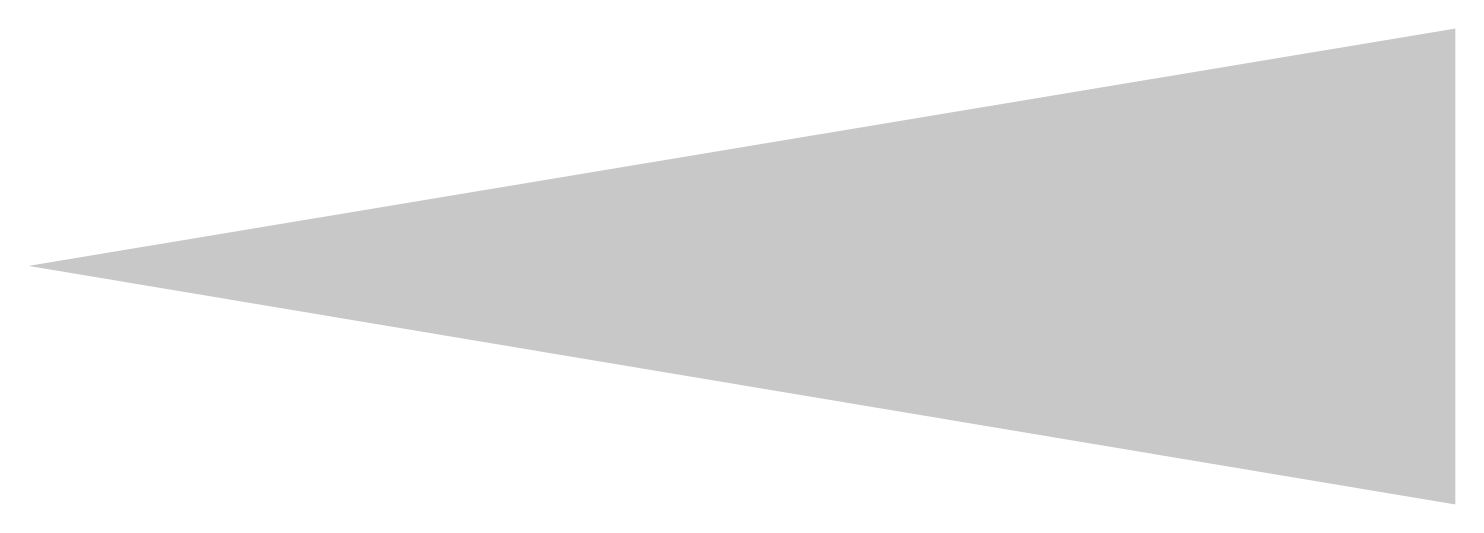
# Model space of a CAD drawing. Header units: millimetres. Extents: x 0 to 3.3, y -0.55 to 0.55.
import ezdxf

# ---------------------------------------------------------------- set-up
doc = ezdxf.new("R2010")
doc.units = ezdxf.units.MM

# ---------------------------------------------------------------- blocks, each defined once
blk = doc.blocks.new('SETA BT')
blk.add_solid([(5.2004, 0.8645), (5.1996, -0.8689), (0, 0)])

msp = doc.modelspace()

# ---------------------------------------------------------------- block references
at = {"xscale": 0.635, "yscale": 0.635, "zscale": 0.635}
msp.add_blockref('SETA BT', (0, 0), dxfattribs=at)

doc.saveas('drawing.dxf')
